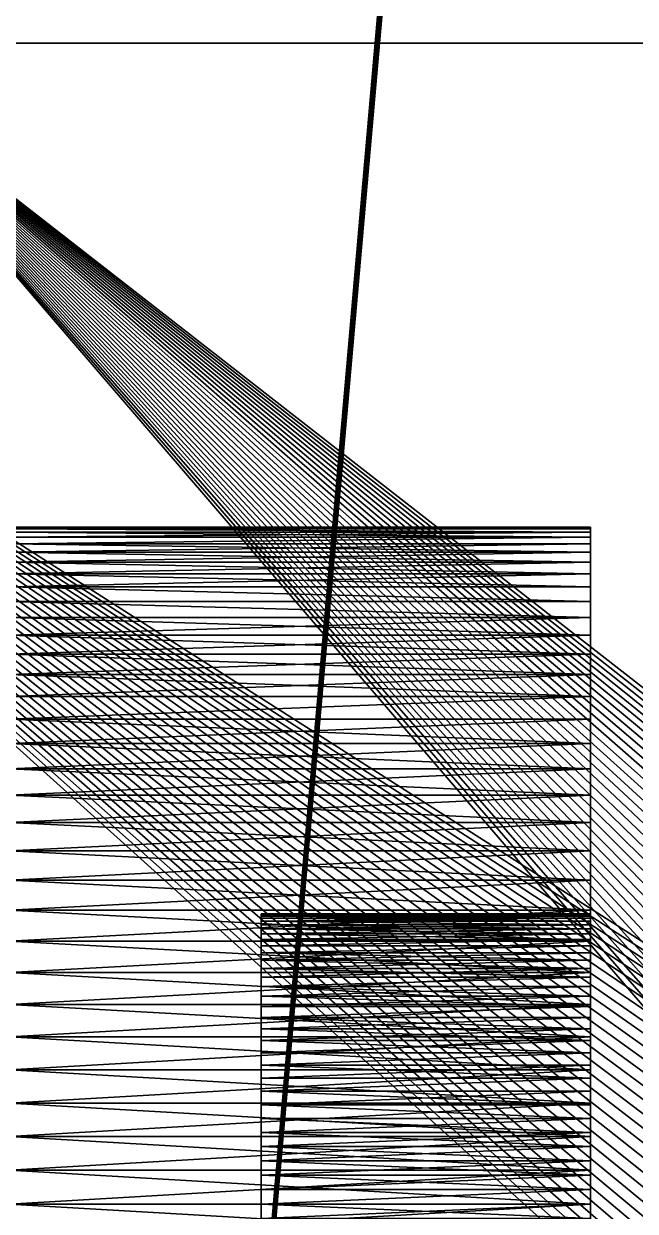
# Model space of a CAD drawing. Header units: millimetres. Extents: x 0 to 520, y -2 to 382.
# Drawn here: x 24.07 to 27.23, y 75.96 to 82.1 of the extents above; entities that cross this region are included whole.
import ezdxf

# ---------------------------------------------------------------- set-up
doc = ezdxf.new("R2010")
doc.units = ezdxf.units.MM

msp = doc.modelspace()

# ---------------------------------------------------------------- linework, layer by layer
at = {"layer": 'BRASS', "color": 52}
for points in [[(509.2, 369.2, 103), (10.8, 369.2, 103), (10.8, 10.8, 103)], [(509.2, 369.2, 103), (10.8, 10.8, 103), (509.2, 10.8, 103)], [(20.5, 20.5, 86), (20.5, 359.5, 86), (35.35, 190, 86)], [(20.5, 20.5, 86), (35.35, 190, 86), (35.3521, 189.9178, 86)], [(20.5, 20.5, 86), (35.3521, 189.9178, 86), (35.3582, 189.8357, 86)], [(20.5, 20.5, 86), (35.3582, 189.8357, 86), (35.3684, 189.7541, 86)], [(20.5, 20.5, 86), (35.3684, 189.7541, 86), (35.3827, 189.6731, 86)], [(20.5, 20.5, 86), (35.3827, 189.6731, 86), (35.3827, 70.3269, 86)]]:
    msp.add_3dface(points, dxfattribs=at)
at = {"layer": 'STEEL', "color": 8}
for points in [[(48, 82, 86), (23, 82, 83), (20, 82, 86)], [(33.2507, 70.0561, 86), (20, 82, 86), (20, 58, 86)], [(33.2563, 70.1681, 86), (20, 82, 86), (33.2507, 70.0561, 86)], [(33.2675, 70.2798, 86), (20, 82, 86), (33.2563, 70.1681, 86)], [(33.2842, 70.3907, 86), (20, 82, 86), (33.2675, 70.2798, 86)], [(33.3064, 70.5007, 86), (20, 82, 86), (33.2842, 70.3907, 86)], [(33.3341, 70.6094, 86), (20, 82, 86), (33.3064, 70.5007, 86)], [(33.3672, 70.7166, 86), (20, 82, 86), (33.3341, 70.6094, 86)], [(33.4055, 70.822, 86), (20, 82, 86), (33.3672, 70.7166, 86)], [(33.4491, 70.9254, 86), (20, 82, 86), (33.4055, 70.822, 86)], [(33.4978, 71.0265, 86), (20, 82, 86), (33.4491, 70.9254, 86)], [(33.5514, 71.125, 86), (20, 82, 86), (33.4978, 71.0265, 86)], [(33.6099, 71.2207, 86), (20, 82, 86), (33.5514, 71.125, 86)], [(33.6731, 71.3134, 86), (20, 82, 86), (33.6099, 71.2207, 86)], [(33.7409, 71.4029, 86), (20, 82, 86), (33.6731, 71.3134, 86)], [(33.813, 71.4888, 86), (20, 82, 86), (33.7409, 71.4029, 86)], [(33.8893, 71.571, 86), (20, 82, 86), (33.813, 71.4888, 86)], [(33.9696, 71.6494, 86), (20, 82, 86), (33.8893, 71.571, 86)], [(34.0537, 71.7236, 86), (20, 82, 86), (33.9696, 71.6494, 86)], [(34.1414, 71.7935, 86), (20, 82, 86), (34.0537, 71.7236, 86)], [(34.2325, 71.859, 86), (20, 82, 86), (34.1414, 71.7935, 86)], [(34.3268, 71.9199, 86), (20, 82, 86), (34.2325, 71.859, 86)], [(34.4239, 71.976, 86), (20, 82, 86), (34.3268, 71.9199, 86)], [(34.5238, 72.0272, 86), (20, 82, 86), (34.4239, 71.976, 86)], [(34.626, 72.0733, 86), (20, 82, 86), (34.5238, 72.0272, 86)], [(34.7305, 72.1143, 86), (20, 82, 86), (34.626, 72.0733, 86)], [(34.8368, 72.15, 86), (20, 82, 86), (34.7305, 72.1143, 86)], [(34.9448, 72.1804, 86), (20, 82, 86), (34.8368, 72.15, 86)], [(35.0542, 72.2054, 86), (20, 82, 86), (34.9448, 72.1804, 86)], [(35.1647, 72.2249, 86), (20, 82, 86), (35.0542, 72.2054, 86)], [(35.276, 72.2388, 86), (20, 82, 86), (35.1647, 72.2249, 86)], [(48, 82, 86), (20, 82, 86), (35.276, 72.2388, 86)], [(48, 82, 86), (48, 82, 83), (23, 82, 83)], [(33.2507, 70.0561, 83), (23, 82, 83), (33.2563, 70.1681, 83)], [(23, 58, 83), (23, 82, 83), (33.2507, 70.0561, 83)], [(33.6099, 71.2207, 83), (23, 82, 83), (33.6731, 71.3134, 83)], [(33.5514, 71.125, 83), (23, 82, 83), (33.6099, 71.2207, 83)], [(33.4978, 71.0265, 83), (23, 82, 83), (33.5514, 71.125, 83)], [(33.4491, 70.9254, 83), (23, 82, 83), (33.4978, 71.0265, 83)], [(33.4055, 70.822, 83), (23, 82, 83), (33.4491, 70.9254, 83)], [(33.3672, 70.7166, 83), (23, 82, 83), (33.4055, 70.822, 83)], [(33.3341, 70.6094, 83), (23, 82, 83), (33.3672, 70.7166, 83)], [(33.3064, 70.5007, 83), (23, 82, 83), (33.3341, 70.6094, 83)], [(33.2842, 70.3907, 83), (23, 82, 83), (33.3064, 70.5007, 83)], [(33.2675, 70.2798, 83), (23, 82, 83), (33.2842, 70.3907, 83)], [(33.2563, 70.1681, 83), (23, 82, 83), (33.2675, 70.2798, 83)], [(23, 82, 83), (33.7409, 71.4029, 83), (33.6731, 71.3134, 83)], [(23, 82, 83), (33.813, 71.4888, 83), (33.7409, 71.4029, 83)], [(23, 82, 83), (33.8893, 71.571, 83), (33.813, 71.4888, 83)], [(23, 82, 83), (33.9696, 71.6494, 83), (33.8893, 71.571, 83)], [(23, 82, 83), (34.0537, 71.7236, 83), (33.9696, 71.6494, 83)], [(23, 82, 83), (34.1414, 71.7935, 83), (34.0537, 71.7236, 83)], [(23, 82, 83), (34.2325, 71.859, 83), (34.1414, 71.7935, 83)], [(23, 82, 83), (34.3268, 71.9199, 83), (34.2325, 71.859, 83)], [(23, 82, 83), (34.4239, 71.976, 83), (34.3268, 71.9199, 83)], [(23, 82, 83), (34.5238, 72.0272, 83), (34.4239, 71.976, 83)], [(23, 82, 83), (34.626, 72.0733, 83), (34.5238, 72.0272, 83)], [(23, 82, 83), (34.7305, 72.1143, 83), (34.626, 72.0733, 83)], [(23, 82, 83), (34.8368, 72.15, 83), (34.7305, 72.1143, 83)], [(23, 82, 83), (34.9448, 72.1804, 83), (34.8368, 72.15, 83)], [(23, 82, 83), (35.0542, 72.2054, 83), (34.9448, 72.1804, 83)], [(23, 82, 83), (35.1647, 72.2249, 83), (35.0542, 72.2054, 83)], [(23, 82, 83), (35.276, 72.2388, 83), (35.1647, 72.2249, 83)], [(23, 82, 83), (35.3878, 72.2472, 83), (35.276, 72.2388, 83)], [(23, 82, 83), (35.5, 72.25, 83), (35.3878, 72.2472, 83)], [(23, 82, 83), (48, 82, 83), (35.5, 72.25, 83)], [(27, 79.4902, 71.7384), (24, 79.4902, 71.7384), (24, 79.4989, 71.9127)], [(27, 79.4989, 71.9127), (27, 79.4902, 71.7384), (24, 79.4989, 71.9127)], [(27, 79.4989, 72.0873), (24, 79.4989, 71.9127), (24, 79.4989, 72.0873)], [(27, 79.4989, 72.0873), (27, 79.4989, 71.9127), (24, 79.4989, 71.9127)], [(27, 79.4902, 72.2616), (24, 79.4989, 72.0873), (24, 79.4902, 72.2616)], [(27, 79.4902, 72.2616), (27, 79.4989, 72.0873), (24, 79.4989, 72.0873)], [(27, 77.4995, 71.9626), (27, 79.4902, 71.7384), (27, 79.4989, 71.9127)], [(27, 77.4995, 72.0374), (27, 77.4995, 71.9626), (27, 79.4989, 71.9127)], [(27, 77.4995, 72.0374), (27, 79.4989, 71.9127), (27, 79.4989, 72.0873)], [(27, 77.4958, 72.1121), (27, 77.4995, 72.0374), (27, 79.4989, 72.0873)], [(27, 77.4958, 72.1121), (27, 79.4989, 72.0873), (27, 79.4902, 72.2616)], [(27, 79.4728, 71.5648), (24, 79.4728, 71.5648), (24, 79.4902, 71.7384)], [(27, 79.4902, 71.7384), (27, 79.4728, 71.5648), (24, 79.4902, 71.7384)], [(27, 79.4728, 72.4352), (24, 79.4902, 72.2616), (24, 79.4728, 72.4352)], [(27, 79.4728, 72.4352), (27, 79.4902, 72.2616), (24, 79.4902, 72.2616)], [(27, 79.4728, 71.5648), (24, 79.4468, 71.3922), (24, 79.4728, 71.5648)], [(27, 79.4728, 71.5648), (27, 79.4468, 71.3922), (24, 79.4468, 71.3922)], [(27, 79.4468, 72.6078), (24, 79.4728, 72.4352), (24, 79.4468, 72.6078)], [(27, 79.4468, 72.6078), (27, 79.4728, 72.4352), (24, 79.4728, 72.4352)], [(27, 79.4468, 71.3922), (27, 79.4122, 71.2212), (24, 79.4122, 71.2212)], [(27, 79.4468, 71.3922), (24, 79.4122, 71.2212), (24, 79.4468, 71.3922)], [(27, 79.4468, 72.6078), (24, 79.4468, 72.6078), (24, 79.4122, 72.7788)], [(27, 79.4122, 72.7788), (27, 79.4468, 72.6078), (24, 79.4122, 72.7788)], [(27, 77.4958, 71.8879), (27, 79.4728, 71.5648), (27, 79.4902, 71.7384)], [(27, 77.4995, 71.9626), (27, 77.4958, 71.8879), (27, 79.4902, 71.7384)], [(27, 77.4884, 72.1865), (27, 77.4958, 72.1121), (27, 79.4902, 72.2616)], [(27, 77.4884, 72.1865), (27, 79.4902, 72.2616), (27, 79.4728, 72.4352)], [(27, 77.4884, 71.8135), (27, 79.4468, 71.3922), (27, 79.4728, 71.5648)], [(27, 77.4958, 71.8879), (27, 77.4884, 71.8135), (27, 79.4728, 71.5648)], [(27, 77.4772, 72.2605), (27, 79.4728, 72.4352), (27, 79.4468, 72.6078)], [(27, 77.4772, 72.2605), (27, 77.4884, 72.1865), (27, 79.4728, 72.4352)], [(27, 77.4624, 71.6662), (27, 79.4122, 71.2212), (27, 79.4468, 71.3922)], [(27, 77.4772, 71.7395), (27, 77.4624, 71.6662), (27, 79.4468, 71.3922)], [(27, 77.4884, 71.8135), (27, 77.4772, 71.7395), (27, 79.4468, 71.3922)], [(27, 77.4624, 72.3338), (27, 77.4772, 72.2605), (27, 79.4468, 72.6078)], [(27, 77.4624, 72.3338), (27, 79.4468, 72.6078), (27, 79.4122, 72.7788)], [(27, 79.4122, 71.2212), (27, 79.3692, 71.0521), (24, 79.3692, 71.0521)], [(27, 79.4122, 71.2212), (24, 79.3692, 71.0521), (24, 79.4122, 71.2212)], [(27, 79.3692, 72.9479), (24, 79.4122, 72.7788), (24, 79.3692, 72.9479)], [(27, 79.3692, 72.9479), (27, 79.4122, 72.7788), (24, 79.4122, 72.7788)], [(27, 77.4624, 71.6662), (27, 79.3692, 71.0521), (27, 79.4122, 71.2212)], [(27, 77.4624, 72.3338), (27, 79.4122, 72.7788), (27, 79.3692, 72.9479)], [(27, 79.3692, 71.0521), (27, 79.3177, 70.8853), (24, 79.3177, 70.8853)], [(27, 79.3692, 71.0521), (24, 79.3177, 70.8853), (24, 79.3692, 71.0521)], [(27, 79.3177, 73.1147), (24, 79.3692, 72.9479), (24, 79.3177, 73.1147)], [(27, 79.3177, 73.1147), (27, 79.3692, 72.9479), (24, 79.3692, 72.9479)], [(27, 79.3177, 70.8853), (27, 79.2581, 70.7213), (24, 79.2581, 70.7213)], [(27, 79.3177, 70.8853), (24, 79.2581, 70.7213), (24, 79.3177, 70.8853)], [(27, 79.2581, 73.2787), (24, 79.3177, 73.1147), (24, 79.2581, 73.2787)], [(27, 79.2581, 73.2787), (27, 79.3177, 73.1147), (24, 79.3177, 73.1147)], [(27, 77.4439, 71.5937), (27, 79.3177, 70.8853), (27, 79.3692, 71.0521)], [(27, 77.4624, 71.6662), (27, 77.4439, 71.5937), (27, 79.3692, 71.0521)], [(27, 77.4439, 72.4063), (27, 79.3692, 72.9479), (27, 79.3177, 73.1147)], [(27, 77.4439, 72.4063), (27, 77.4624, 72.3338), (27, 79.3692, 72.9479)], [(27, 77.3963, 71.452), (27, 79.2581, 70.7213), (27, 79.3177, 70.8853)], [(27, 77.4219, 71.5223), (27, 77.3963, 71.452), (27, 79.3177, 70.8853)], [(27, 77.4439, 71.5937), (27, 77.4219, 71.5223), (27, 79.3177, 70.8853)], [(27, 77.4219, 72.4777), (27, 77.4439, 72.4063), (27, 79.3177, 73.1147)], [(27, 77.3963, 72.548), (27, 79.3177, 73.1147), (27, 79.2581, 73.2787)], [(27, 77.3963, 72.548), (27, 77.4219, 72.4777), (27, 79.3177, 73.1147)], [(27, 79.2581, 70.7213), (24, 79.1903, 70.5605), (24, 79.2581, 70.7213)], [(27, 79.2581, 70.7213), (27, 79.1903, 70.5605), (24, 79.1903, 70.5605)], [(27, 79.1903, 73.4395), (24, 79.2581, 73.2787), (24, 79.1903, 73.4395)], [(27, 79.1903, 73.4395), (27, 79.2581, 73.2787), (24, 79.2581, 73.2787)], [(27, 77.3963, 71.452), (27, 79.1903, 70.5605), (27, 79.2581, 70.7213)], [(27, 77.3673, 72.6169), (27, 79.2581, 73.2787), (27, 79.1903, 73.4395)], [(27, 77.3673, 72.6169), (27, 77.3963, 72.548), (27, 79.2581, 73.2787)], [(27, 79.1146, 70.4033), (24, 79.1146, 70.4033), (24, 79.1903, 70.5605)], [(27, 79.1903, 70.5605), (27, 79.1146, 70.4033), (24, 79.1903, 70.5605)], [(27, 79.1146, 73.5967), (24, 79.1903, 73.4395), (24, 79.1146, 73.5967)], [(27, 79.1146, 73.5967), (27, 79.1903, 73.4395), (24, 79.1903, 73.4395)], [(27, 77.3673, 71.3831), (27, 79.1146, 70.4033), (27, 79.1903, 70.5605)], [(27, 77.3963, 71.452), (27, 77.3673, 71.3831), (27, 79.1903, 70.5605)], [(27, 77.3348, 72.6843), (27, 79.1903, 73.4395), (27, 79.1146, 73.5967)], [(27, 77.3348, 72.6843), (27, 77.3673, 72.6169), (27, 79.1903, 73.4395)], [(27, 79.0311, 70.25), (24, 79.0311, 70.25), (24, 79.1146, 70.4033)], [(27, 79.1146, 70.4033), (27, 79.0311, 70.25), (24, 79.1146, 70.4033)], [(27, 79.0311, 73.75), (24, 79.1146, 73.5967), (24, 79.0311, 73.75)], [(27, 79.0311, 73.75), (27, 79.1146, 73.5967), (24, 79.1146, 73.5967)], [(27, 77.3348, 71.3157), (27, 79.0311, 70.25), (27, 79.1146, 70.4033)], [(27, 77.3673, 71.3831), (27, 77.3348, 71.3157), (27, 79.1146, 70.4033)], [(27, 77.299, 72.75), (27, 79.1146, 73.5967), (27, 79.0311, 73.75)], [(27, 77.299, 72.75), (27, 77.3348, 72.6843), (27, 79.1146, 73.5967)], [(27, 79.0311, 70.25), (24, 78.9401, 70.1011), (24, 79.0311, 70.25)], [(27, 79.0311, 70.25), (27, 78.9401, 70.1011), (24, 78.9401, 70.1011)], [(27, 78.9401, 73.8989), (24, 79.0311, 73.75), (24, 78.9401, 73.8989)], [(27, 78.9401, 73.8989), (27, 79.0311, 73.75), (24, 79.0311, 73.75)], [(27, 77.299, 71.25), (27, 78.9401, 70.1011), (27, 79.0311, 70.25)], [(27, 77.3348, 71.3157), (27, 77.299, 71.25), (27, 79.0311, 70.25)], [(27, 77.26, 72.8138), (27, 79.0311, 73.75), (27, 78.9401, 73.8989)], [(27, 77.26, 72.8138), (27, 77.299, 72.75), (27, 79.0311, 73.75)], [(27, 78.9401, 70.1011), (24, 78.8418, 69.9569), (24, 78.9401, 70.1011)], [(27, 78.9401, 70.1011), (27, 78.8418, 69.9569), (24, 78.8418, 69.9569)], [(27, 78.8418, 74.0431), (24, 78.9401, 73.8989), (24, 78.8418, 74.0431)], [(27, 78.8418, 74.0431), (27, 78.9401, 73.8989), (24, 78.9401, 73.8989)], [(27, 77.26, 71.1862), (27, 78.8418, 69.9569), (27, 78.9401, 70.1011)], [(27, 77.299, 71.25), (27, 77.26, 71.1862), (27, 78.9401, 70.1011)], [(27, 77.26, 72.8138), (27, 78.9401, 73.8989), (27, 78.8418, 74.0431)], [(27, 78.7364, 69.8178), (24, 78.7364, 69.8178), (24, 78.8418, 69.9569)], [(27, 78.8418, 69.9569), (27, 78.7364, 69.8178), (24, 78.8418, 69.9569)], [(27, 78.8418, 74.0431), (24, 78.8418, 74.0431), (24, 78.7364, 74.1822)], [(27, 78.7364, 74.1822), (27, 78.8418, 74.0431), (24, 78.7364, 74.1822)], [(27, 77.2179, 71.1244), (27, 78.7364, 69.8178), (27, 78.8418, 69.9569)], [(27, 77.26, 71.1862), (27, 77.2179, 71.1244), (27, 78.8418, 69.9569)], [(27, 77.2179, 72.8756), (27, 77.26, 72.8138), (27, 78.8418, 74.0431)], [(27, 77.1727, 72.9352), (27, 78.8418, 74.0431), (27, 78.7364, 74.1822)], [(27, 77.1727, 72.9352), (27, 77.2179, 72.8756), (27, 78.8418, 74.0431)], [(27, 78.7364, 69.8178), (24, 78.6242, 69.6841), (24, 78.7364, 69.8178)], [(27, 78.7364, 69.8178), (27, 78.6242, 69.6841), (24, 78.6242, 69.6841)], [(27, 78.6242, 74.3159), (24, 78.7364, 74.1822), (24, 78.6242, 74.3159)], [(27, 78.6242, 74.3159), (27, 78.7364, 74.1822), (24, 78.7364, 74.1822)], [(27, 77.1727, 71.0648), (27, 78.6242, 69.6841), (27, 78.7364, 69.8178)], [(27, 77.2179, 71.1244), (27, 77.1727, 71.0648), (27, 78.7364, 69.8178)], [(27, 77.1247, 72.9925), (27, 78.7364, 74.1822), (27, 78.6242, 74.3159)], [(27, 77.1247, 72.9925), (27, 77.1727, 72.9352), (27, 78.7364, 74.1822)], [(27, 78.6242, 69.6841), (24, 78.5055, 69.5562), (24, 78.6242, 69.6841)], [(27, 78.6242, 69.6841), (27, 78.5055, 69.5562), (24, 78.5055, 69.5562)], [(27, 78.6242, 74.3159), (24, 78.6242, 74.3159), (24, 78.5055, 74.4438)], [(27, 78.5055, 74.4438), (27, 78.6242, 74.3159), (24, 78.5055, 74.4438)], [(27, 77.1247, 71.0075), (27, 78.5055, 69.5562), (27, 78.6242, 69.6841)], [(27, 77.1727, 71.0648), (27, 77.1247, 71.0075), (27, 78.6242, 69.6841)], [(27, 77.0738, 73.0474), (27, 78.6242, 74.3159), (27, 78.5055, 74.4438)], [(27, 77.0738, 73.0474), (27, 77.1247, 72.9925), (27, 78.6242, 74.3159)], [(27, 78.5055, 69.5562), (24, 78.3806, 69.4343), (24, 78.5055, 69.5562)], [(27, 78.5055, 69.5562), (27, 78.3806, 69.4343), (24, 78.3806, 69.4343)], [(27, 78.3806, 74.5657), (24, 78.5055, 74.4438), (24, 78.3806, 74.5657)], [(27, 78.3806, 74.5657), (27, 78.5055, 74.4438), (24, 78.5055, 74.4438)], [(27, 77.0203, 70.9004), (27, 78.5055, 69.5562), (27, 77.0738, 70.9526)], [(27, 77.0203, 70.9004), (27, 78.3806, 69.4343), (27, 78.5055, 69.5562)], [(27, 77.1247, 71.0075), (27, 77.0738, 70.9526), (27, 78.5055, 69.5562)], [(27, 77.0203, 73.0996), (27, 77.0738, 73.0474), (27, 78.5055, 74.4438)], [(27, 78.3806, 74.5657), (27, 77.0203, 73.0996), (27, 78.5055, 74.4438)], [(27, 78.3806, 69.4343), (24, 78.2498, 69.3188), (24, 78.3806, 69.4343)], [(27, 78.3806, 69.4343), (27, 78.2498, 69.3188), (24, 78.2498, 69.3188)], [(27, 78.2498, 74.6812), (27, 78.3806, 74.5657), (24, 78.3806, 74.5657)], [(27, 78.2498, 74.6812), (24, 78.3806, 74.5657), (24, 78.2498, 74.6812)], [(27, 76.9642, 70.8509), (27, 78.3806, 69.4343), (27, 77.0203, 70.9004)], [(27, 76.9642, 70.8509), (27, 78.2498, 69.3188), (27, 78.3806, 69.4343)], [(27, 78.2498, 74.6812), (27, 77.0203, 73.0996), (27, 78.3806, 74.5657)], [(27, 78.2498, 69.3188), (24, 78.1133, 69.21), (24, 78.2498, 69.3188)], [(27, 78.2498, 69.3188), (27, 78.1133, 69.21), (24, 78.1133, 69.21)], [(27, 78.1133, 74.79), (27, 78.2498, 74.6812), (24, 78.2498, 74.6812)], [(27, 78.1133, 74.79), (24, 78.2498, 74.6812), (24, 78.1133, 74.79)], [(27, 76.9057, 70.8043), (27, 78.2498, 69.3188), (27, 76.9642, 70.8509)], [(27, 76.9057, 70.8043), (27, 78.1133, 69.21), (27, 78.2498, 69.3188)], [(27, 78.2498, 74.6812), (27, 76.9642, 73.1491), (27, 77.0203, 73.0996)], [(27, 78.1133, 74.79), (27, 76.9642, 73.1491), (27, 78.2498, 74.6812)], [(27, 78.1133, 69.21), (24, 77.9716, 69.1082), (24, 78.1133, 69.21)], [(27, 78.1133, 69.21), (27, 77.9716, 69.1082), (24, 77.9716, 69.1082)], [(27, 77.9716, 74.8918), (27, 78.1133, 74.79), (24, 78.1133, 74.79)], [(27, 77.9716, 74.8918), (24, 78.1133, 74.79), (24, 77.9716, 74.8918)], [(27, 76.9057, 70.8043), (27, 77.9716, 69.1082), (27, 78.1133, 69.21)], [(27, 78.1133, 74.79), (27, 76.9057, 73.1957), (27, 76.9642, 73.1491)], [(27, 77.9716, 74.8918), (27, 76.9057, 73.1957), (27, 78.1133, 74.79)], [(27, 77.9716, 69.1082), (24, 77.825, 69.0135), (24, 77.9716, 69.1082)], [(27, 77.9716, 69.1082), (27, 77.825, 69.0135), (24, 77.825, 69.0135)], [(27, 77.825, 74.9865), (27, 77.9716, 74.8918), (24, 77.9716, 74.8918)], [(27, 77.825, 74.9865), (24, 77.9716, 74.8918), (24, 77.825, 74.9865)], [(27, 76.845, 70.7606), (27, 77.9716, 69.1082), (27, 76.9057, 70.8043)], [(27, 76.7822, 70.7201), (27, 77.9716, 69.1082), (27, 76.845, 70.7606)], [(27, 76.7822, 70.7201), (27, 77.825, 69.0135), (27, 77.9716, 69.1082)], [(27, 77.9716, 74.8918), (27, 76.845, 73.2394), (27, 76.9057, 73.1957)], [(27, 77.825, 74.9865), (27, 76.845, 73.2394), (27, 77.9716, 74.8918)], [(27, 77.825, 69.0135), (27, 77.6739, 68.9262), (24, 77.6739, 68.9262)], [(27, 77.825, 69.0135), (24, 77.6739, 68.9262), (24, 77.825, 69.0135)], [(27, 77.6739, 75.0738), (27, 77.825, 74.9865), (24, 77.825, 74.9865)], [(27, 77.6739, 75.0738), (24, 77.825, 74.9865), (24, 77.6739, 75.0738)], [(27, 76.7174, 70.6827), (27, 77.825, 69.0135), (27, 76.7822, 70.7201)], [(27, 76.7174, 70.6827), (27, 77.6739, 68.9262), (27, 77.825, 69.0135)], [(27, 77.825, 74.9865), (27, 76.7822, 73.2799), (27, 76.845, 73.2394)], [(27, 77.6739, 75.0738), (27, 76.7822, 73.2799), (27, 77.825, 74.9865)], [(27, 77.6739, 68.9262), (27, 77.5186, 68.8466), (24, 77.5186, 68.8466)], [(27, 77.6739, 68.9262), (24, 77.5186, 68.8466), (24, 77.6739, 68.9262)], [(27, 77.5186, 75.1534), (27, 77.6739, 75.0738), (24, 77.6739, 75.0738)], [(27, 77.5186, 75.1534), (24, 77.6739, 75.0738), (24, 77.5186, 75.1534)], [(27, 76.6508, 70.6485), (27, 77.6739, 68.9262), (27, 76.7174, 70.6827)], [(27, 76.6508, 70.6485), (27, 77.5186, 68.8466), (27, 77.6739, 68.9262)], [(27, 77.6739, 75.0738), (27, 76.7174, 73.3173), (27, 76.7822, 73.2799)], [(27, 77.6739, 75.0738), (27, 76.6508, 73.3515), (27, 76.7174, 73.3173)], [(27, 77.5186, 75.1534), (27, 76.6508, 73.3515), (27, 77.6739, 75.0738)], [(27, 77.5186, 68.8466), (27, 77.3595, 68.7748), (24, 77.3595, 68.7748)], [(27, 77.5186, 68.8466), (24, 77.3595, 68.7748), (24, 77.5186, 68.8466)], [(27, 77.3595, 75.2252), (27, 77.5186, 75.1534), (24, 77.5186, 75.1534)], [(27, 77.3595, 75.2252), (24, 77.5186, 75.1534), (24, 77.3595, 75.2252)], [(25.3, 77.4958, 71.8879), (27, 77.4995, 71.9626), (25.3, 77.4995, 71.9626)], [(27, 77.4958, 71.8879), (27, 77.4995, 71.9626), (25.3, 77.4958, 71.8879)], [(25.3, 77.4995, 71.9626), (27, 77.4995, 72.0374), (25.3, 77.4995, 72.0374)], [(27, 77.4995, 71.9626), (27, 77.4995, 72.0374), (25.3, 77.4995, 71.9626)], [(25.3, 77.4995, 72.0374), (27, 77.4958, 72.1121), (25.3, 77.4958, 72.1121)], [(27, 77.4995, 72.0374), (27, 77.4958, 72.1121), (25.3, 77.4995, 72.0374)], [(25.3, 77.4995, 72.0374), (25.3, 77.4958, 71.8879), (25.3, 77.4995, 71.9626)], [(25.3, 77.4884, 72.1865), (25.3, 77.4995, 72.0374), (25.3, 77.4958, 72.1121)], [(25.3, 77.4219, 72.4777), (25.3, 77.4995, 72.0374), (25.3, 77.4884, 72.1865)], [(25.3, 74.701, 72.75), (25.3, 77.4958, 71.8879), (25.3, 77.4995, 72.0374)], [(25.3, 74.9262, 73.0474), (25.3, 77.4995, 72.0374), (25.3, 77.4219, 72.4777)], [(25.3, 74.9262, 73.0474), (25.3, 74.701, 72.75), (25.3, 77.4995, 72.0374)], [(25.3, 77.4884, 71.8135), (27, 77.4958, 71.8879), (25.3, 77.4958, 71.8879)], [(27, 77.4884, 71.8135), (27, 77.4958, 71.8879), (25.3, 77.4884, 71.8135)], [(25.3, 77.4958, 72.1121), (27, 77.4884, 72.1865), (25.3, 77.4884, 72.1865)], [(27, 77.4958, 72.1121), (27, 77.4884, 72.1865), (25.3, 77.4958, 72.1121)], [(25.3, 74.5561, 71.5937), (25.3, 77.4884, 71.8135), (25.3, 77.4958, 71.8879)], [(25.3, 74.701, 72.75), (25.3, 74.5561, 71.5937), (25.3, 77.4958, 71.8879)], [(25.3, 77.4772, 71.7395), (27, 77.4884, 71.8135), (25.3, 77.4884, 71.8135)], [(27, 77.4772, 71.7395), (27, 77.4884, 71.8135), (25.3, 77.4772, 71.7395)], [(25.3, 77.4884, 72.1865), (27, 77.4772, 72.2605), (25.3, 77.4772, 72.2605)], [(27, 77.4884, 72.1865), (27, 77.4772, 72.2605), (25.3, 77.4884, 72.1865)], [(25.3, 77.4219, 72.4777), (25.3, 77.4884, 72.1865), (25.3, 77.4772, 72.2605)], [(25.3, 74.5561, 71.5937), (25.3, 77.4772, 71.7395), (25.3, 77.4884, 71.8135)], [(27, 77.4624, 71.6662), (27, 77.4772, 71.7395), (25.3, 77.4624, 71.6662)], [(25.3, 77.4624, 71.6662), (27, 77.4772, 71.7395), (25.3, 77.4772, 71.7395)], [(25.3, 77.4772, 72.2605), (27, 77.4624, 72.3338), (25.3, 77.4624, 72.3338)], [(27, 77.4772, 72.2605), (27, 77.4624, 72.3338), (25.3, 77.4772, 72.2605)], [(25.3, 77.4439, 72.4063), (25.3, 77.4772, 72.2605), (25.3, 77.4624, 72.3338)], [(25.3, 77.4219, 72.4777), (25.3, 77.4772, 72.2605), (25.3, 77.4439, 72.4063)], [(25.3, 74.5561, 71.5937), (25.3, 77.4624, 71.6662), (25.3, 77.4772, 71.7395)], [(27, 76.5827, 70.6178), (27, 77.3595, 68.7748), (27, 77.5186, 68.8466)], [(27, 76.5827, 70.6178), (27, 77.5186, 68.8466), (27, 76.6508, 70.6485)], [(27, 77.3595, 75.2252), (27, 76.6508, 73.3515), (27, 77.5186, 75.1534)], [(25.3, 77.4439, 71.5937), (27, 77.4439, 71.5937), (25.3, 77.4624, 71.6662)], [(27, 77.4439, 71.5937), (27, 77.4624, 71.6662), (25.3, 77.4624, 71.6662)], [(25.3, 77.4624, 72.3338), (27, 77.4439, 72.4063), (25.3, 77.4439, 72.4063)], [(27, 77.4624, 72.3338), (27, 77.4439, 72.4063), (25.3, 77.4624, 72.3338)], [(25.3, 77.4624, 71.6662), (25.3, 77.3963, 71.452), (25.3, 77.4439, 71.5937)], [(25.3, 74.5561, 71.5937), (25.3, 77.3963, 71.452), (25.3, 77.4624, 71.6662)], [(27, 77.4219, 71.5223), (27, 77.4439, 71.5937), (25.3, 77.4219, 71.5223)], [(25.3, 77.4219, 71.5223), (27, 77.4439, 71.5937), (25.3, 77.4439, 71.5937)], [(25.3, 77.4439, 72.4063), (27, 77.4219, 72.4777), (25.3, 77.4219, 72.4777)], [(27, 77.4439, 72.4063), (27, 77.4219, 72.4777), (25.3, 77.4439, 72.4063)], [(25.3, 77.4439, 71.5937), (25.3, 77.3963, 71.452), (25.3, 77.4219, 71.5223)], [(25.3, 77.3963, 71.452), (27, 77.3963, 71.452), (25.3, 77.4219, 71.5223)], [(27, 77.3963, 71.452), (27, 77.4219, 71.5223), (25.3, 77.4219, 71.5223)], [(25.3, 77.4219, 72.4777), (27, 77.4219, 72.4777), (25.3, 77.3963, 72.548)], [(27, 77.4219, 72.4777), (27, 77.3963, 72.548), (25.3, 77.3963, 72.548)], [(25.3, 77.299, 72.75), (25.3, 77.4219, 72.4777), (25.3, 77.3963, 72.548)], [(25.3, 74.9262, 73.0474), (25.3, 77.4219, 72.4777), (25.3, 77.299, 72.75)], [(27, 77.3595, 68.7748), (27, 77.1971, 68.7111), (24, 77.1971, 68.7111)], [(27, 77.3595, 68.7748), (24, 77.1971, 68.7111), (24, 77.3595, 68.7748)], [(27, 77.1971, 75.2889), (27, 77.3595, 75.2252), (24, 77.3595, 75.2252)], [(27, 77.1971, 75.2889), (24, 77.3595, 75.2252), (24, 77.1971, 75.2889)], [(25.3, 77.3673, 71.3831), (27, 77.3963, 71.452), (25.3, 77.3963, 71.452)], [(27, 77.3673, 71.3831), (27, 77.3963, 71.452), (25.3, 77.3673, 71.3831)], [(25.3, 77.3963, 72.548), (27, 77.3673, 72.6169), (25.3, 77.3673, 72.6169)], [(27, 77.3963, 72.548), (27, 77.3673, 72.6169), (25.3, 77.3963, 72.548)], [(25.3, 77.3963, 71.452), (25.3, 77.3348, 71.3157), (25.3, 77.3673, 71.3831)], [(25.3, 77.299, 72.75), (25.3, 77.3963, 72.548), (25.3, 77.3673, 72.6169)], [(25.3, 74.5561, 71.5937), (25.3, 77.3348, 71.3157), (25.3, 77.3963, 71.452)], [(25.3, 77.3348, 71.3157), (27, 77.3673, 71.3831), (25.3, 77.3673, 71.3831)], [(27, 77.3348, 71.3157), (27, 77.3673, 71.3831), (25.3, 77.3348, 71.3157)], [(25.3, 77.3673, 72.6169), (27, 77.3673, 72.6169), (25.3, 77.3348, 72.6843)], [(27, 77.3673, 72.6169), (27, 77.3348, 72.6843), (25.3, 77.3348, 72.6843)], [(25.3, 77.299, 72.75), (25.3, 77.3673, 72.6169), (25.3, 77.3348, 72.6843)], [(27, 76.513, 70.5905), (27, 77.1971, 68.7111), (27, 77.3595, 68.7748)], [(27, 76.513, 70.5905), (27, 77.3595, 68.7748), (27, 76.5827, 70.6178)], [(27, 77.3595, 75.2252), (27, 76.5827, 73.3822), (27, 76.6508, 73.3515)], [(27, 77.3595, 75.2252), (27, 76.513, 73.4095), (27, 76.5827, 73.3822)], [(27, 77.1971, 75.2889), (27, 76.513, 73.4095), (27, 77.3595, 75.2252)], [(25.3, 77.299, 71.25), (27, 77.3348, 71.3157), (25.3, 77.3348, 71.3157)], [(27, 77.299, 71.25), (27, 77.3348, 71.3157), (25.3, 77.299, 71.25)], [(25.3, 77.3348, 72.6843), (27, 77.3348, 72.6843), (25.3, 77.299, 72.75)], [(27, 77.3348, 72.6843), (27, 77.299, 72.75), (25.3, 77.299, 72.75)], [(25.3, 77.3348, 71.3157), (25.3, 77.2179, 71.1244), (25.3, 77.26, 71.1862)], [(25.3, 77.3348, 71.3157), (25.3, 77.26, 71.1862), (25.3, 77.299, 71.25)], [(25.3, 74.5561, 71.5937), (25.3, 77.2179, 71.1244), (25.3, 77.3348, 71.3157)], [(25.3, 77.26, 71.1862), (27, 77.299, 71.25), (25.3, 77.299, 71.25)], [(27, 77.26, 71.1862), (27, 77.299, 71.25), (25.3, 77.26, 71.1862)], [(25.3, 77.299, 72.75), (27, 77.26, 72.8138), (25.3, 77.26, 72.8138)], [(27, 77.299, 72.75), (27, 77.26, 72.8138), (25.3, 77.299, 72.75)], [(25.3, 77.2179, 72.8756), (25.3, 77.299, 72.75), (25.3, 77.26, 72.8138)], [(25.3, 77.1727, 72.9352), (25.3, 77.299, 72.75), (25.3, 77.2179, 72.8756)], [(25.3, 76.6508, 73.3515), (25.3, 77.299, 72.75), (25.3, 77.1727, 72.9352)], [(25.3, 76.4421, 73.4334), (25.3, 77.299, 72.75), (25.3, 76.6508, 73.3515)], [(25.3, 74.9262, 73.0474), (25.3, 77.299, 72.75), (25.3, 76.4421, 73.4334)], [(25.3, 77.2179, 71.1244), (27, 77.26, 71.1862), (25.3, 77.26, 71.1862)], [(27, 77.2179, 71.1244), (27, 77.26, 71.1862), (25.3, 77.2179, 71.1244)], [(25.3, 77.26, 72.8138), (27, 77.2179, 72.8756), (25.3, 77.2179, 72.8756)], [(27, 77.26, 72.8138), (27, 77.2179, 72.8756), (25.3, 77.26, 72.8138)], [(27, 77.1971, 68.7111), (27, 77.0316, 68.6555), (24, 77.0316, 68.6555)], [(27, 77.1971, 68.7111), (24, 77.0316, 68.6555), (24, 77.1971, 68.7111)], [(27, 77.0316, 75.3445), (27, 77.1971, 75.2889), (24, 77.1971, 75.2889)], [(27, 77.0316, 75.3445), (24, 77.1971, 75.2889), (24, 77.0316, 75.3445)], [(25.3, 77.1727, 71.0648), (27, 77.1727, 71.0648), (25.3, 77.2179, 71.1244)], [(27, 77.1727, 71.0648), (27, 77.2179, 71.1244), (25.3, 77.2179, 71.1244)], [(25.3, 77.2179, 72.8756), (27, 77.2179, 72.8756), (25.3, 77.1727, 72.9352)], [(27, 77.2179, 72.8756), (27, 77.1727, 72.9352), (25.3, 77.1727, 72.9352)], [(25.3, 77.2179, 71.1244), (25.3, 77.1247, 71.0075), (25.3, 77.1727, 71.0648)], [(25.3, 74.5561, 71.5937), (25.3, 77.1247, 71.0075), (25.3, 77.2179, 71.1244)], [(25.3, 77.1247, 71.0075), (27, 77.1727, 71.0648), (25.3, 77.1727, 71.0648)], [(27, 77.1247, 71.0075), (27, 77.1727, 71.0648), (25.3, 77.1247, 71.0075)], [(25.3, 77.1727, 72.9352), (27, 77.1727, 72.9352), (25.3, 77.1247, 72.9925)], [(27, 77.1727, 72.9352), (27, 77.1247, 72.9925), (25.3, 77.1247, 72.9925)], [(25.3, 76.845, 73.2394), (25.3, 77.1727, 72.9352), (25.3, 77.1247, 72.9925)], [(25.3, 76.6508, 73.3515), (25.3, 77.1727, 72.9352), (25.3, 76.845, 73.2394)], [(27, 76.4421, 70.5666), (27, 77.0316, 68.6555), (27, 77.1971, 68.7111)], [(27, 76.4421, 70.5666), (27, 77.1971, 68.7111), (27, 76.513, 70.5905)], [(27, 77.0316, 75.3445), (27, 76.513, 73.4095), (27, 77.1971, 75.2889)], [(25.3, 77.0738, 70.9526), (27, 77.1247, 71.0075), (25.3, 77.1247, 71.0075)], [(27, 77.0738, 70.9526), (27, 77.1247, 71.0075), (25.3, 77.0738, 70.9526)], [(25.3, 77.1247, 72.9925), (27, 77.0738, 73.0474), (25.3, 77.0738, 73.0474)], [(27, 77.1247, 72.9925), (27, 77.0738, 73.0474), (25.3, 77.1247, 72.9925)], [(25.3, 76.9057, 73.1957), (25.3, 77.1247, 72.9925), (25.3, 77.0738, 73.0474)], [(25.3, 76.845, 73.2394), (25.3, 77.1247, 72.9925), (25.3, 76.9057, 73.1957)], [(25.3, 74.5561, 71.5937), (25.3, 77.0738, 70.9526), (25.3, 77.1247, 71.0075)], [(25.3, 77.0203, 70.9004), (27, 77.0738, 70.9526), (25.3, 77.0738, 70.9526)], [(27, 77.0203, 70.9004), (27, 77.0738, 70.9526), (25.3, 77.0203, 70.9004)], [(25.3, 77.0738, 73.0474), (27, 77.0203, 73.0996), (25.3, 77.0203, 73.0996)], [(27, 77.0738, 73.0474), (27, 77.0203, 73.0996), (25.3, 77.0738, 73.0474)], [(25.3, 76.9642, 73.1491), (25.3, 77.0738, 73.0474), (25.3, 77.0203, 73.0996)], [(25.3, 76.9057, 73.1957), (25.3, 77.0738, 73.0474), (25.3, 76.9642, 73.1491)], [(25.3, 74.5561, 71.5937), (25.3, 77.0203, 70.9004), (25.3, 77.0738, 70.9526)], [(27, 77.0316, 68.6555), (27, 76.8637, 68.6082), (24, 76.8637, 68.6082)], [(27, 77.0316, 68.6555), (24, 76.8637, 68.6082), (24, 77.0316, 68.6555)], [(27, 76.8637, 75.3918), (27, 77.0316, 75.3445), (24, 77.0316, 75.3445)], [(27, 76.8637, 75.3918), (24, 77.0316, 75.3445), (24, 76.8637, 75.3918)], [(25.3, 76.9642, 70.8509), (27, 77.0203, 70.9004), (25.3, 77.0203, 70.9004)], [(27, 76.9642, 70.8509), (27, 77.0203, 70.9004), (25.3, 76.9642, 70.8509)], [(25.3, 77.0203, 73.0996), (27, 77.0203, 73.0996), (25.3, 76.9642, 73.1491)], [(27, 77.0203, 73.0996), (27, 76.9642, 73.1491), (25.3, 76.9642, 73.1491)], [(25.3, 74.5561, 71.5937), (25.3, 76.9642, 70.8509), (25.3, 77.0203, 70.9004)], [(27, 76.3701, 70.5464), (27, 76.8637, 68.6082), (27, 77.0316, 68.6555)], [(27, 76.3701, 70.5464), (27, 77.0316, 68.6555), (27, 76.4421, 70.5666)], [(27, 77.0316, 75.3445), (27, 76.4421, 73.4334), (27, 76.513, 73.4095)], [(27, 76.8637, 75.3918), (27, 76.4421, 73.4334), (27, 77.0316, 75.3445)], [(25.3, 76.9057, 70.8043), (27, 76.9057, 70.8043), (25.3, 76.9642, 70.8509)], [(27, 76.9057, 70.8043), (27, 76.9642, 70.8509), (25.3, 76.9642, 70.8509)], [(25.3, 76.9642, 73.1491), (27, 76.9642, 73.1491), (25.3, 76.9057, 73.1957)], [(27, 76.9642, 73.1491), (27, 76.9057, 73.1957), (25.3, 76.9057, 73.1957)], [(25.3, 74.5561, 71.5937), (25.3, 76.9057, 70.8043), (25.3, 76.9642, 70.8509)], [(27, 76.8637, 68.6082), (27, 76.6935, 68.5694), (24, 76.6935, 68.5694)], [(27, 76.8637, 68.6082), (24, 76.6935, 68.5694), (24, 76.8637, 68.6082)], [(27, 76.6935, 75.4306), (27, 76.8637, 75.3918), (24, 76.8637, 75.3918)], [(27, 76.6935, 75.4306), (24, 76.8637, 75.3918), (24, 76.6935, 75.4306)], [(25.3, 76.845, 70.7606), (27, 76.9057, 70.8043), (25.3, 76.9057, 70.8043)], [(27, 76.845, 70.7606), (27, 76.9057, 70.8043), (25.3, 76.845, 70.7606)], [(25.3, 76.9057, 73.1957), (27, 76.845, 73.2394), (25.3, 76.845, 73.2394)], [(27, 76.9057, 73.1957), (27, 76.845, 73.2394), (25.3, 76.9057, 73.1957)], [(25.3, 74.5561, 71.5937), (25.3, 76.845, 70.7606), (25.3, 76.9057, 70.8043)], [(27, 76.2972, 70.5297), (27, 76.8637, 68.6082), (27, 76.3701, 70.5464)], [(27, 76.2972, 70.5297), (27, 76.6935, 68.5694), (27, 76.8637, 68.6082)], [(27, 76.8637, 75.3918), (27, 76.3701, 73.4536), (27, 76.4421, 73.4334)], [(27, 76.6935, 75.4306), (27, 76.3701, 73.4536), (27, 76.8637, 75.3918)], [(25.3, 76.7822, 70.7201), (27, 76.845, 70.7606), (25.3, 76.845, 70.7606)], [(27, 76.7822, 70.7201), (27, 76.845, 70.7606), (25.3, 76.7822, 70.7201)], [(27, 76.845, 73.2394), (27, 76.7822, 73.2799), (25.3, 76.845, 73.2394)], [(25.3, 76.845, 73.2394), (27, 76.7822, 73.2799), (25.3, 76.7822, 73.2799)], [(25.3, 74.701, 71.25), (25.3, 76.7822, 70.7201), (25.3, 76.845, 70.7606)], [(25.3, 76.6508, 73.3515), (25.3, 76.845, 73.2394), (25.3, 76.7822, 73.2799)], [(25.3, 74.5561, 71.5937), (25.3, 74.701, 71.25), (25.3, 76.845, 70.7606)], [(27, 76.7174, 70.6827), (27, 76.7822, 70.7201), (25.3, 76.7174, 70.6827)], [(25.3, 76.7174, 70.6827), (27, 76.7822, 70.7201), (25.3, 76.7822, 70.7201)], [(25.3, 76.7822, 73.2799), (27, 76.7822, 73.2799), (25.3, 76.7174, 73.3173)], [(27, 76.7822, 73.2799), (27, 76.7174, 73.3173), (25.3, 76.7174, 73.3173)], [(25.3, 76.6508, 70.6485), (25.3, 76.7174, 70.6827), (25.3, 76.7822, 70.7201)], [(25.3, 74.701, 71.25), (25.3, 76.6508, 70.6485), (25.3, 76.7822, 70.7201)], [(25.3, 76.6508, 73.3515), (25.3, 76.7822, 73.2799), (25.3, 76.7174, 73.3173)], [(27, 76.6935, 68.5694), (27, 76.5216, 68.5391), (24, 76.5216, 68.5391)], [(27, 76.6935, 68.5694), (24, 76.5216, 68.5391), (24, 76.6935, 68.5694)], [(27, 76.5216, 75.4609), (27, 76.6935, 75.4306), (24, 76.6935, 75.4306)], [(27, 76.5216, 75.4609), (24, 76.6935, 75.4306), (24, 76.5216, 75.4609)], [(27, 76.6508, 70.6485), (27, 76.7174, 70.6827), (25.3, 76.6508, 70.6485)], [(25.3, 76.6508, 70.6485), (27, 76.7174, 70.6827), (25.3, 76.7174, 70.6827)], [(27, 76.7174, 73.3173), (27, 76.6508, 73.3515), (25.3, 76.7174, 73.3173)], [(25.3, 76.7174, 73.3173), (27, 76.6508, 73.3515), (25.3, 76.6508, 73.3515)], [(27, 76.2236, 70.5168), (27, 76.5216, 68.5391), (27, 76.6935, 68.5694)], [(27, 76.2236, 70.5168), (27, 76.6935, 68.5694), (27, 76.2972, 70.5297)], [(27, 76.6935, 75.4306), (27, 76.2972, 73.4703), (27, 76.3701, 73.4536)], [(27, 76.5216, 75.4609), (27, 76.2972, 73.4703), (27, 76.6935, 75.4306)], [(27, 76.5827, 70.6178), (27, 76.6508, 70.6485), (25.3, 76.5827, 70.6178)], [(25.3, 76.5827, 70.6178), (27, 76.6508, 70.6485), (25.3, 76.6508, 70.6485)], [(25.3, 76.6508, 73.3515), (27, 76.6508, 73.3515), (25.3, 76.5827, 73.3822)], [(27, 76.6508, 73.3515), (27, 76.5827, 73.3822), (25.3, 76.5827, 73.3822)], [(25.3, 74.8753, 71.0075), (25.3, 76.5827, 70.6178), (25.3, 76.6508, 70.6485)], [(25.3, 74.701, 71.25), (25.3, 74.8753, 71.0075), (25.3, 76.6508, 70.6485)], [(25.3, 76.513, 73.4095), (25.3, 76.6508, 73.3515), (25.3, 76.5827, 73.3822)], [(25.3, 76.4421, 73.4334), (25.3, 76.6508, 73.3515), (25.3, 76.513, 73.4095)], [(27, 76.513, 70.5905), (27, 76.5827, 70.6178), (25.3, 76.513, 70.5905)], [(25.3, 76.513, 70.5905), (27, 76.5827, 70.6178), (25.3, 76.5827, 70.6178)], [(27, 76.5827, 73.3822), (27, 76.513, 73.4095), (25.3, 76.5827, 73.3822)], [(25.3, 76.5827, 73.3822), (27, 76.513, 73.4095), (25.3, 76.513, 73.4095)], [(25.3, 76.3701, 70.5464), (25.3, 76.513, 70.5905), (25.3, 76.5827, 70.6178)], [(25.3, 74.8753, 71.0075), (25.3, 76.3701, 70.5464), (25.3, 76.5827, 70.6178)], [(27, 76.5216, 68.5391), (27, 76.3485, 68.5174), (24, 76.3485, 68.5174)], [(27, 76.5216, 68.5391), (24, 76.3485, 68.5174), (24, 76.5216, 68.5391)], [(27, 76.3485, 75.4826), (24, 76.5216, 75.4609), (24, 76.3485, 75.4826)], [(27, 76.3485, 75.4826), (27, 76.5216, 75.4609), (24, 76.5216, 75.4609)], [(25.3, 76.4421, 70.5666), (27, 76.4421, 70.5666), (25.3, 76.513, 70.5905)], [(27, 76.4421, 70.5666), (27, 76.513, 70.5905), (25.3, 76.513, 70.5905)], [(27, 76.513, 73.4095), (27, 76.4421, 73.4334), (25.3, 76.513, 73.4095)], [(25.3, 76.513, 73.4095), (27, 76.4421, 73.4334), (25.3, 76.4421, 73.4334)], [(25.3, 76.3701, 70.5464), (25.3, 76.4421, 70.5666), (25.3, 76.513, 70.5905)], [(27, 76.1494, 70.5075), (27, 76.5216, 68.5391), (27, 76.2236, 70.5168)], [(27, 76.1494, 70.5075), (27, 76.3485, 68.5174), (27, 76.5216, 68.5391)], [(27, 76.5216, 75.4609), (27, 76.2236, 73.4832), (27, 76.2972, 73.4703)], [(27, 76.5216, 75.4609), (27, 76.1494, 73.4925), (27, 76.2236, 73.4832)], [(27, 76.3485, 75.4826), (27, 76.1494, 73.4925), (27, 76.5216, 75.4609)], [(27, 76.3701, 70.5464), (27, 76.4421, 70.5666), (25.3, 76.3701, 70.5464)], [(25.3, 76.3701, 70.5464), (27, 76.4421, 70.5666), (25.3, 76.4421, 70.5666)], [(27, 76.4421, 73.4334), (27, 76.3701, 73.4536), (25.3, 76.4421, 73.4334)], [(25.3, 76.4421, 73.4334), (27, 76.3701, 73.4536), (25.3, 76.3701, 73.4536)], [(25.3, 76.2236, 73.4832), (25.3, 76.4421, 73.4334), (25.3, 76.3701, 73.4536)], [(25.3, 75.8506, 73.4925), (25.3, 76.4421, 73.4334), (25.3, 76.2236, 73.4832)], [(25.3, 74.9262, 73.0474), (25.3, 76.4421, 73.4334), (25.3, 75.8506, 73.4925)], [(27, 76.2972, 70.5297), (27, 76.3701, 70.5464), (25.3, 76.2972, 70.5297)], [(25.3, 76.2972, 70.5297), (27, 76.3701, 70.5464), (25.3, 76.3701, 70.5464)], [(27, 76.3701, 73.4536), (27, 76.2972, 73.4703), (25.3, 76.3701, 73.4536)], [(25.3, 76.3701, 73.4536), (27, 76.2972, 73.4703), (25.3, 76.2972, 73.4703)], [(25.3, 74.9797, 70.9004), (25.3, 76.2972, 70.5297), (25.3, 76.3701, 70.5464)], [(25.3, 74.8753, 71.0075), (25.3, 74.9797, 70.9004), (25.3, 76.3701, 70.5464)], [(25.3, 76.2236, 73.4832), (25.3, 76.3701, 73.4536), (25.3, 76.2972, 73.4703)], [(27, 76.3485, 68.5174), (27, 76.1745, 68.5044), (24, 76.1745, 68.5044)], [(27, 76.3485, 68.5174), (24, 76.1745, 68.5044), (24, 76.3485, 68.5174)], [(27, 76.1745, 75.4956), (27, 76.3485, 75.4826), (24, 76.3485, 75.4826)], [(27, 76.1745, 75.4956), (24, 76.3485, 75.4826), (24, 76.1745, 75.4956)], [(27, 76.0748, 70.5019), (27, 76.1745, 68.5044), (27, 76.3485, 68.5174)], [(27, 76.0748, 70.5019), (27, 76.3485, 68.5174), (27, 76.1494, 70.5075)], [(27, 76.1745, 75.4956), (27, 76.1494, 73.4925), (27, 76.3485, 75.4826)], [(27, 76.2236, 70.5168), (27, 76.2972, 70.5297), (25.3, 76.2236, 70.5168)], [(25.3, 76.2236, 70.5168), (27, 76.2972, 70.5297), (25.3, 76.2972, 70.5297)], [(27, 76.2972, 73.4703), (27, 76.2236, 73.4832), (25.3, 76.2972, 73.4703)], [(25.3, 76.2972, 73.4703), (27, 76.2236, 73.4832), (25.3, 76.2236, 73.4832)], [(25.3, 74.9797, 70.9004), (25.3, 76.2236, 70.5168), (25.3, 76.2972, 70.5297)], [(27, 76.1494, 70.5075), (27, 76.2236, 70.5168), (25.3, 76.1494, 70.5075)], [(25.3, 76.1494, 70.5075), (27, 76.2236, 70.5168), (25.3, 76.2236, 70.5168)], [(27, 76.2236, 73.4832), (27, 76.1494, 73.4925), (25.3, 76.2236, 73.4832)], [(25.3, 76.2236, 73.4832), (27, 76.1494, 73.4925), (25.3, 76.1494, 73.4925)], [(25.3, 74.9797, 70.9004), (25.3, 76.1494, 70.5075), (25.3, 76.2236, 70.5168)], [(25.3, 76.0748, 73.4981), (25.3, 76.2236, 73.4832), (25.3, 76.1494, 73.4925)], [(25.3, 76, 73.5), (25.3, 76.2236, 73.4832), (25.3, 76.0748, 73.4981)], [(25.3, 75.8506, 73.4925), (25.3, 76.2236, 73.4832), (25.3, 76, 73.5)], [(27, 76.1745, 68.5044), (27, 76, 68.5), (24, 76, 68.5)], [(27, 76.1745, 68.5044), (24, 76, 68.5), (24, 76.1745, 68.5044)], [(27, 76, 75.5), (24, 76.1745, 75.4956), (24, 76, 75.5)], [(27, 76, 75.5), (27, 76.1745, 75.4956), (24, 76.1745, 75.4956)], [(27, 76.0748, 70.5019), (27, 76.1494, 70.5075), (25.3, 76.0748, 70.5019)], [(25.3, 76.0748, 70.5019), (27, 76.1494, 70.5075), (25.3, 76.1494, 70.5075)], [(25.3, 76.1494, 73.4925), (27, 76.0748, 73.4981), (25.3, 76.0748, 73.4981)], [(27, 76.1494, 73.4925), (27, 76.0748, 73.4981), (25.3, 76.1494, 73.4925)], [(25.3, 74.9797, 70.9004), (25.3, 76.0748, 70.5019), (25.3, 76.1494, 70.5075)], [(27, 76, 70.5), (27, 76.1745, 68.5044), (27, 76.0748, 70.5019)], [(27, 76, 70.5), (27, 76, 68.5), (27, 76.1745, 68.5044)], [(27, 76.1745, 75.4956), (27, 76.0748, 73.4981), (27, 76.1494, 73.4925)], [(27, 76, 75.5), (27, 76.0748, 73.4981), (27, 76.1745, 75.4956)], [(27, 76, 70.5), (27, 76.0748, 70.5019), (25.3, 76, 70.5)], [(25.3, 76, 70.5), (27, 76.0748, 70.5019), (25.3, 76.0748, 70.5019)], [(25.3, 76.0748, 73.4981), (27, 76.0748, 73.4981), (25.3, 76, 73.5)], [(27, 76.0748, 73.4981), (27, 76, 73.5), (25.3, 76, 73.5)], [(25.3, 74.9797, 70.9004), (25.3, 76, 70.5), (25.3, 76.0748, 70.5019)], [(27, 76, 75.5), (27, 76, 73.5), (27, 76.0748, 73.4981)], [(27, 75.8255, 75.4956), (27, 76, 75.5), (24, 76, 75.5)], [(27, 75.8255, 75.4956), (24, 76, 75.5), (24, 75.8255, 75.4956)], [(27, 76, 68.5), (27, 75.8255, 68.5044), (24, 75.8255, 68.5044)], [(27, 76, 68.5), (24, 75.8255, 68.5044), (24, 76, 68.5)], [(27, 76, 73.5), (27, 75.9252, 73.4981), (25.3, 76, 73.5)], [(25.3, 76, 73.5), (27, 75.9252, 73.4981), (25.3, 75.9252, 73.4981)], [(27, 75.9252, 70.5019), (27, 76, 70.5), (25.3, 75.9252, 70.5019)], [(25.3, 75.9252, 70.5019), (27, 76, 70.5), (25.3, 76, 70.5)], [(25.3, 74.9797, 70.9004), (25.3, 75.9252, 70.5019), (25.3, 76, 70.5)], [(25.3, 75.8506, 73.4925), (25.3, 76, 73.5), (25.3, 75.9252, 73.4981)], [(27, 75.9252, 70.5019), (27, 75.8255, 68.5044), (27, 76, 68.5)], [(27, 75.9252, 70.5019), (27, 76, 68.5), (27, 76, 70.5)], [(27, 76, 75.5), (27, 75.9252, 73.4981), (27, 76, 73.5)], [(27, 75.8255, 75.4956), (27, 75.9252, 73.4981), (27, 76, 75.5)]]:
    msp.add_3dface(points, dxfattribs=at)

doc.saveas('drawing.dxf')
